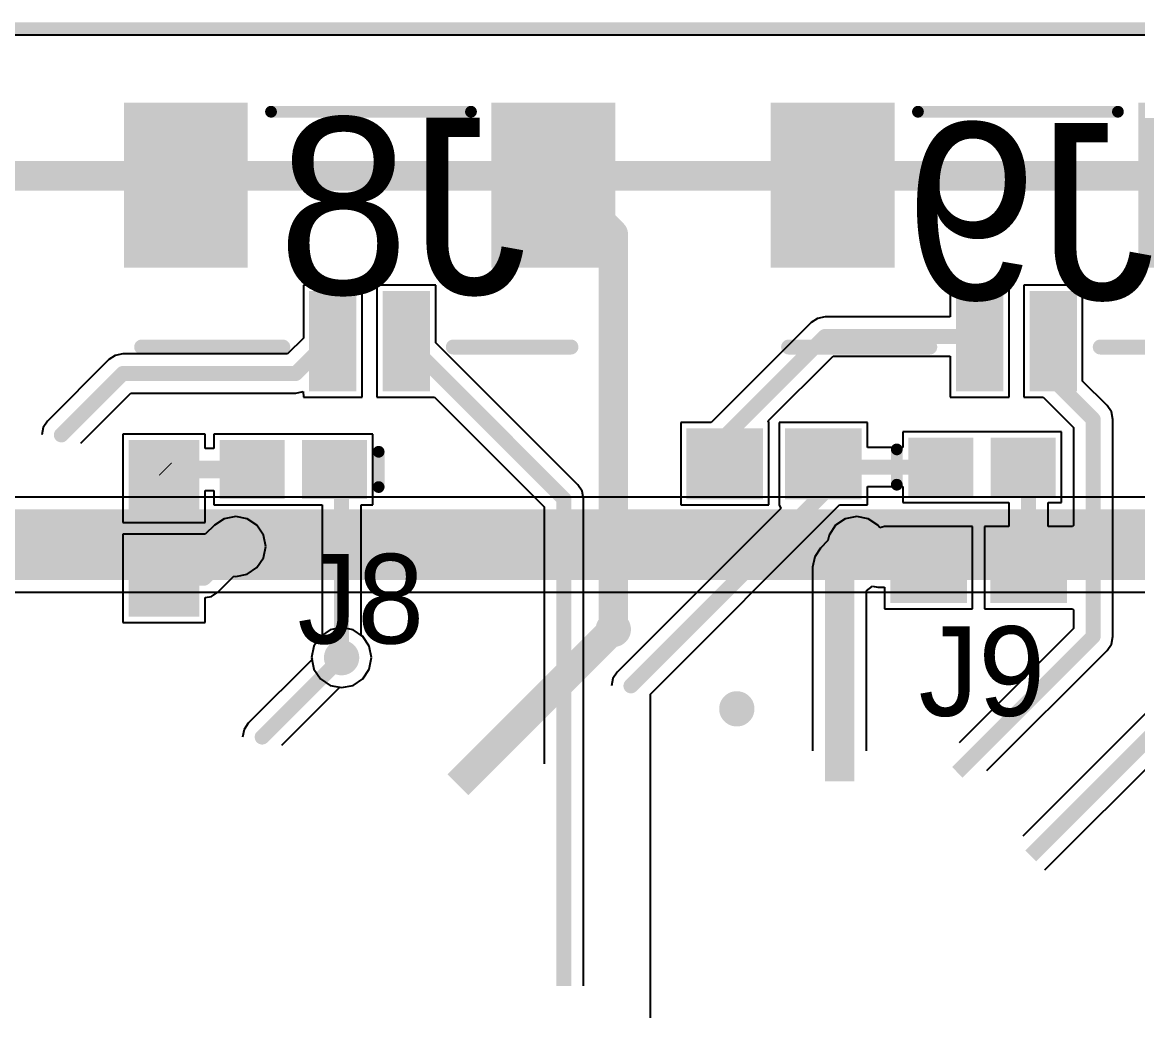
# Model space of a CAD drawing. Extents: x 65.4 to 145.6, y 116.1 to 196.3.
# Drawn here: x 94.72 to 113.69, y 179.37 to 196.29 of the extents above; entities that cross this region are included whole.
import ezdxf

# ---------------------------------------------------------------- set-up
doc = ezdxf.new("R2010")
doc.units = 0
doc.header["$MEASUREMENT"] = 0
doc.layers.get('0').update_dxf_attribs({"linetype": 'CONTINUOUS'})
for name, color, linetype in [('BOTTOMLAYER', 5, 'CONTINUOUS'), ('BOTTOMOVERLAY', 54, 'CONTINUOUS'), ('MECHANICAL1', 6, 'CONTINUOUS'), ('MULTILAYER', 9, 'CONTINUOUS'), ('TOPLAYER', 1, 'CONTINUOUS'), ('TOPOVERLAY', 2, 'CONTINUOUS'), ('TOPPASTE', 8, 'CONTINUOUS'), ('TOPSOLDER', 216, 'CONTINUOUS'), ('VIAHOLELAYER', 16, 'CONTINUOUS')]:
    doc.layers.add(name, color=color, linetype=linetype)

# ---------------------------------------------------------------- blocks, each defined once
blk = doc.blocks.new('0603_RES_9')
at = {"layer": 'TOPLAYER'}
for points in [[(-1.184, 0.495), (-2.284, 0.495), (-1.184, -0.505), (-2.284, -0.505)], [(0.492, 0.495), (-0.608, 0.495), (0.492, -0.505), (-0.608, -0.505)]]:
    blk.add_solid(points, dxfattribs=at)
at = {"layer": 'TOPPASTE'}
for points in [[(-1.184, 0.495), (-2.284, 0.495), (-1.184, -0.505), (-2.284, -0.505)], [(0.492, 0.495), (-0.608, 0.495), (0.492, -0.505), (-0.608, -0.505)]]:
    blk.add_solid(points, dxfattribs=at)
at = {"layer": 'TOPSOLDER'}
for points in [[(-1.083, 0.597), (-2.386, 0.597), (-1.083, -0.607), (-2.386, -0.607)], [(0.594, 0.597), (-0.709, 0.597), (0.594, -0.607), (-0.709, -0.607)]]:
    blk.add_solid(points, dxfattribs=at)
blk = doc.blocks.new('J1_0603_30')
at = {"layer": 'TOPLAYER'}
for points in [[(-0.3, -0.5), (-0.3, 0.5), (-1.4, -0.5), (-1.4, 0.5)], [(1.4, -0.5), (1.4, 0.5), (0.3, -0.5), (0.3, 0.5)]]:
    blk.add_solid(points, dxfattribs=at)
at = {"layer": 'TOPPASTE'}
for points in [[(-0.3, -0.5), (-0.3, 0.5), (-1.4, -0.5), (-1.4, 0.5)], [(1.4, -0.5), (1.4, 0.5), (0.3, -0.5), (0.3, 0.5)]]:
    blk.add_solid(points, dxfattribs=at)
at = {"layer": 'TOPSOLDER'}
for points in [[(-0.198, -0.602), (-0.198, 0.602), (-1.502, -0.602), (-1.502, 0.602)], [(1.502, -0.602), (1.502, 0.602), (0.198, -0.602), (0.198, 0.602)]]:
    blk.add_solid(points, dxfattribs=at)
blk = doc.blocks.new('J1_0603_31')
at = {"layer": 'TOPLAYER'}
for points in [[(-0.3, -0.5), (-0.3, 0.5), (-1.4, -0.5), (-1.4, 0.5)], [(1.4, -0.5), (1.4, 0.5), (0.3, -0.5), (0.3, 0.5)]]:
    blk.add_solid(points, dxfattribs=at)
at = {"layer": 'TOPPASTE'}
for points in [[(-0.3, -0.5), (-0.3, 0.5), (-1.4, -0.5), (-1.4, 0.5)], [(1.4, -0.5), (1.4, 0.5), (0.3, -0.5), (0.3, 0.5)]]:
    blk.add_solid(points, dxfattribs=at)
at = {"layer": 'TOPSOLDER'}
for points in [[(-0.198, -0.602), (-0.198, 0.602), (-1.502, -0.602), (-1.502, 0.602)], [(1.502, -0.602), (1.502, 0.602), (0.198, -0.602), (0.198, 0.602)]]:
    blk.add_solid(points, dxfattribs=at)
blk = doc.blocks.new('L0603_46')
at = {"layer": 'TOPLAYER'}
for points in [[(-0.25, -0.4), (-0.25, 0.4), (-1.15, -0.4), (-1.15, 0.4)], [(1.15, -0.4), (1.15, 0.4), (0.25, -0.4), (0.25, 0.4)]]:
    blk.add_solid(points, dxfattribs=at)
at = {"layer": 'TOPOVERLAY', "const_width": 0.2}
blk.add_lwpolyline([(-1.45, -0.3), (-1.45, 0.3)], dxfattribs=at)
at = {"layer": 'TOPOVERLAY', "const_width": 0.1}
for points in [[(-1.5, 0.3, 1), (-1.4, 0.3, 1)], [(-1.5, -0.3, 1), (-1.4, -0.3, 1)]]:
    blk.add_lwpolyline(points, format="xyb", close=True, dxfattribs=at)
at = {"layer": 'TOPPASTE'}
for points in [[(-0.25, -0.4), (-0.25, 0.4), (-1.15, -0.4), (-1.15, 0.4)], [(1.15, -0.4), (1.15, 0.4), (0.25, -0.4), (0.25, 0.4)]]:
    blk.add_solid(points, dxfattribs=at)
at = {"layer": 'TOPSOLDER'}
for points in [[(-0.148, -0.502), (-0.148, 0.502), (-1.252, -0.502), (-1.252, 0.502)], [(1.252, -0.502), (1.252, 0.502), (0.148, -0.502), (0.148, 0.502)]]:
    blk.add_solid(points, dxfattribs=at)
blk = doc.blocks.new('L0603_47')
at = {"layer": 'TOPLAYER'}
for points in [[(-0.25, -0.4), (-0.25, 0.4), (-1.15, -0.4), (-1.15, 0.4)], [(1.15, -0.4), (1.15, 0.4), (0.25, -0.4), (0.25, 0.4)]]:
    blk.add_solid(points, dxfattribs=at)
at = {"layer": 'TOPOVERLAY', "const_width": 0.2}
blk.add_lwpolyline([(-1.45, 0.3), (-1.45, -0.3)], dxfattribs=at)
at = {"layer": 'TOPOVERLAY', "const_width": 0.1}
for points in [[(-1.5, 0.3, 1), (-1.4, 0.3, 1)], [(-1.5, -0.3, 1), (-1.4, -0.3, 1)]]:
    blk.add_lwpolyline(points, format="xyb", close=True, dxfattribs=at)
at = {"layer": 'TOPPASTE'}
for points in [[(-0.25, -0.4), (-0.25, 0.4), (-1.15, -0.4), (-1.15, 0.4)], [(1.15, -0.4), (1.15, 0.4), (0.25, -0.4), (0.25, 0.4)]]:
    blk.add_solid(points, dxfattribs=at)
at = {"layer": 'TOPSOLDER'}
for points in [[(-0.148, -0.502), (-0.148, 0.502), (-1.252, -0.502), (-1.252, 0.502)], [(1.252, -0.502), (1.252, 0.502), (0.148, -0.502), (0.148, 0.502)]]:
    blk.add_solid(points, dxfattribs=at)
blk = doc.blocks.new('SMT2PIN_76')
at = {"layer": 'TOPLAYER'}
for points in [[(-0.32, -0.83), (0.28, -0.83), (-0.32, 0.67), (0.28, 0.67)], [(0.93, -0.83), (1.53, -0.83), (0.93, 0.67), (1.53, 0.67)], [(-3.47, -4.03), (-1.57, -4.03), (-3.47, -1.43), (-1.57, -1.43)], [(2.78, -4.03), (4.68, -4.03), (2.78, -1.43), (4.68, -1.43)]]:
    blk.add_solid(points, dxfattribs=at)
at = {"layer": 'TOPOVERLAY'}
for points, const_width in [([(-0.82, 0.02), (-2.82, 0.02)], 0.254), ([(4.48, 0.02), (2.08, 0.02)], 0.254), ([(2.28, -3.98), (-1.12, -3.98)], 0.2)]:
    blk.add_lwpolyline(points, dxfattribs=dict(at, const_width=const_width))
for points, const_width in [([(-2.883, 0.02, 1), (-2.756, 0.02, 1)], 0.127), ([(-0.883, 0.02, 1), (-0.756, 0.02, 1)], 0.127), ([(2.016, 0.02, 1), (2.143, 0.02, 1)], 0.127), ([(4.416, 0.02, 1), (4.543, 0.02, 1)], 0.127), ([(-1.17, -3.98, 1), (-1.07, -3.98, 1)], 0.1), ([(2.23, -3.98, 1), (2.33, -3.98, 1)], 0.1)]:
    blk.add_lwpolyline(points, format="xyb", close=True, dxfattribs=dict(at, const_width=const_width))
at = {"layer": 'TOPPASTE'}
for points in [[(-0.32, -0.83), (0.28, -0.83), (-0.32, 0.67), (0.28, 0.67)], [(0.93, -0.83), (1.53, -0.83), (0.93, 0.67), (1.53, 0.67)], [(-3.47, -4.03), (-1.57, -4.03), (-3.47, -1.43), (-1.57, -1.43)], [(2.78, -4.03), (4.68, -4.03), (2.78, -1.43), (4.68, -1.43)]]:
    blk.add_solid(points, dxfattribs=at)
at = {"layer": 'TOPSOLDER'}
for points in [[(-0.422, -0.932), (0.382, -0.932), (-0.422, 0.772), (0.382, 0.772)], [(0.828, -0.932), (1.632, -0.932), (0.828, 0.772), (1.632, 0.772)], [(-3.572, -4.132), (-1.468, -4.132), (-3.572, -1.328), (-1.468, -1.328)], [(2.678, -4.132), (4.782, -4.132), (2.678, -1.328), (4.782, -1.328)]]:
    blk.add_solid(points, dxfattribs=at)
blk = doc.blocks.new('SMT2PIN_77')
at = {"layer": 'TOPLAYER'}
for points in [[(-0.32, -0.83), (0.28, -0.83), (-0.32, 0.67), (0.28, 0.67)], [(0.93, -0.83), (1.53, -0.83), (0.93, 0.67), (1.53, 0.67)], [(-3.47, -4.03), (-1.57, -4.03), (-3.47, -1.43), (-1.57, -1.43)], [(2.78, -4.03), (4.68, -4.03), (2.78, -1.43), (4.68, -1.43)]]:
    blk.add_solid(points, dxfattribs=at)
at = {"layer": 'TOPOVERLAY'}
for points, const_width in [([(-0.82, 0.02), (-2.82, 0.02)], 0.254), ([(4.48, 0.02), (2.08, 0.02)], 0.254), ([(2.28, -3.98), (-1.12, -3.98)], 0.2)]:
    blk.add_lwpolyline(points, dxfattribs=dict(at, const_width=const_width))
for points, const_width in [([(-2.883, 0.02, 1), (-2.756, 0.02, 1)], 0.127), ([(-0.883, 0.02, 1), (-0.756, 0.02, 1)], 0.127), ([(2.016, 0.02, 1), (2.143, 0.02, 1)], 0.127), ([(4.416, 0.02, 1), (4.543, 0.02, 1)], 0.127), ([(-1.17, -3.98, 1), (-1.07, -3.98, 1)], 0.1), ([(2.23, -3.98, 1), (2.33, -3.98, 1)], 0.1)]:
    blk.add_lwpolyline(points, format="xyb", close=True, dxfattribs=dict(at, const_width=const_width))
at = {"layer": 'TOPPASTE'}
for points in [[(-0.32, -0.83), (0.28, -0.83), (-0.32, 0.67), (0.28, 0.67)], [(0.93, -0.83), (1.53, -0.83), (0.93, 0.67), (1.53, 0.67)], [(-3.47, -4.03), (-1.57, -4.03), (-3.47, -1.43), (-1.57, -1.43)], [(2.78, -4.03), (4.68, -4.03), (2.78, -1.43), (4.68, -1.43)]]:
    blk.add_solid(points, dxfattribs=at)
at = {"layer": 'TOPSOLDER'}
for points in [[(-0.422, -0.932), (0.382, -0.932), (-0.422, 0.772), (0.382, 0.772)], [(0.828, -0.932), (1.632, -0.932), (0.828, 0.772), (1.632, 0.772)], [(-3.572, -4.132), (-1.468, -4.132), (-3.572, -1.328), (-1.468, -1.328)], [(2.678, -4.132), (4.782, -4.132), (2.678, -1.328), (4.782, -1.328)]]:
    blk.add_solid(points, dxfattribs=at)

msp = doc.modelspace()

# ---------------------------------------------------------------- linework, layer by layer
at = {"layer": 'BOTTOMLAYER'}
for p, q in [((65.682, 196.076), (145.422, 196.076)), ((123.733, 188.213), (87.465, 188.213)), ((77.296, 186.599), (125.498, 186.599)), ((99.957, 185.957), (99.792, 185.846)), ((100.152, 185.996), (99.957, 185.957)), ((100.347, 185.957), (100.152, 185.996)), ((100.512, 185.846), (100.347, 185.957)), ((99.681, 185.681), (99.642, 185.486)), ((99.792, 185.846), (99.681, 185.681)), ((100.623, 185.681), (100.512, 185.846)), ((100.662, 185.486), (100.623, 185.681)), ((99.642, 185.486), (99.649, 185.454)), ((100.623, 185.291), (100.662, 185.486)), ((99.649, 185.454), (98.566, 184.372)), ((100.512, 185.126), (100.623, 185.291)), ((100.347, 185.015), (100.512, 185.126)), ((99.135, 183.998), (100.12, 184.983)), ((100.12, 184.983), (100.152, 184.976)), ((100.152, 184.976), (100.347, 185.015)), ((98.566, 184.372), (98.494, 184.264)), ((98.494, 184.264), (98.469, 184.136))]:
    msp.add_line(p, q, dxfattribs=at)
for points, const_width in [([(108.162, 193.556, 1), (108.462, 193.556, 1)], 0.3), ([(97.332, 193.406, 1), (97.632, 193.406, 1)], 0.3), ([(103.602, 193.466, 1), (103.902, 193.466, 1)], 0.3), ([(98.202, 187.376, 1), (98.502, 187.376, 1)], 0.3), ([(108.762, 187.376, 1), (109.062, 187.376, 1)], 0.3), ([(104.622, 185.966, 1), (104.922, 185.966, 1)], 0.3), ([(104.647, 185.966, 1), (104.897, 185.966, 1)], 0.25), ([(100.002, 185.486, 1), (100.302, 185.486, 1)], 0.3), ([(100.088, 185.486, 1), (100.215, 185.486, 1)], 0.127), ([(106.722, 184.616, 1), (107.022, 184.616, 1)], 0.3), ([(98.738, 184.136, 1), (98.865, 184.136, 1)], 0.127), ([(98.738, 184.136, 1), (98.865, 184.136, 1)], 0.127)]:
    msp.add_lwpolyline(points, format="xyb", close=True, dxfattribs=dict(at, const_width=const_width))
for points, const_width in [([(87.132, 187.406), (114.852, 187.406)], 1.2), ([(102.132, 183.326), (104.772, 185.966)], 0.5), ([(98.802, 184.136), (100.152, 185.486)], 0.254)]:
    msp.add_lwpolyline(points, dxfattribs=dict(at, const_width=const_width))
at = {"layer": 'MECHANICAL1', "const_width": 0.2}
msp.add_lwpolyline([(65.532, 196.186), (145.532, 196.186)], dxfattribs=at)
at = {"layer": 'MULTILAYER', "const_width": 0.3}
for points in [[(108.162, 193.556, 1), (108.462, 193.556, 1)], [(97.332, 193.406, 1), (97.632, 193.406, 1)], [(103.602, 193.466, 1), (103.902, 193.466, 1)], [(98.202, 187.376, 1), (98.502, 187.376, 1)], [(108.762, 187.376, 1), (109.062, 187.376, 1)], [(104.622, 185.966, 1), (104.922, 185.966, 1)], [(100.002, 185.486, 1), (100.302, 185.486, 1)], [(106.722, 184.616, 1), (107.022, 184.616, 1)]]:
    msp.add_lwpolyline(points, format="xyb", close=True, dxfattribs=at)
at = {"layer": 'TOPLAYER'}
for p, q in [((65.682, 196.076), (145.422, 196.076)), ((100.502, 191.816), (99.502, 191.816)), ((99.502, 191.816), (99.502, 190.918)), ((100.502, 189.916), (100.502, 191.816)), ((101.752, 191.816), (100.752, 191.816)), ((100.752, 191.816), (100.752, 189.916)), ((101.752, 190.838), (101.752, 191.816)), ((111.502, 191.816), (110.502, 191.816)), ((110.502, 191.816), (110.502, 191.279)), ((111.502, 189.916), (111.502, 191.816)), ((112.752, 191.816), (111.752, 191.816)), ((111.752, 191.816), (111.752, 189.916)), ((112.752, 190.188), (112.752, 191.816)), ((108.136, 191.182), (106.436, 189.481)), ((108.244, 191.254), (108.136, 191.182)), ((108.372, 191.279), (108.244, 191.254)), ((110.502, 191.279), (108.372, 191.279)), ((99.502, 190.918), (99.234, 190.649)), ((104.168, 188.422), (101.752, 190.838)), ((96.304, 190.624), (96.196, 190.552)), ((96.432, 190.649), (96.304, 190.624)), ((99.234, 190.649), (96.432, 190.649)), ((107.406, 189.509), (108.51, 190.613)), ((108.51, 190.613), (110.502, 190.613)), ((110.502, 190.613), (110.502, 189.916)), ((96.196, 190.552), (95.152, 189.508)), ((113.168, 189.772), (112.752, 190.188)), ((95.721, 189.134), (96.57, 189.983)), ((96.57, 189.983), (99.372, 189.983)), ((99.372, 189.983), (99.5, 190.008)), ((99.5, 190.008), (99.5, 190.008)), ((99.5, 190.008), (99.502, 189.916)), ((99.502, 189.916), (99.502, 189.916)), ((99.502, 189.916), (100.502, 189.916)), ((100.752, 189.916), (101.73, 189.916)), ((101.73, 189.916), (103.599, 188.048)), ((110.502, 189.916), (111.502, 189.916)), ((111.752, 189.916), (112.08, 189.916)), ((112.08, 189.916), (112.599, 189.398)), ((113.24, 189.664), (113.168, 189.772)), ((113.265, 189.536), (113.24, 189.664)), ((95.152, 189.508), (95.08, 189.399)), ((106.436, 189.481), (105.918, 189.481)), ((105.918, 189.481), (105.918, 188.081)), ((107.418, 189.481), (107.406, 189.509)), ((107.418, 188.081), (107.418, 189.481)), ((107.418, 189.481), (107.418, 189.481)), ((107.418, 189.481), (107.418, 189.481)), ((109.094, 189.481), (107.594, 189.481)), ((107.594, 189.481), (107.594, 188.081)), ((109.094, 189.059), (109.094, 189.481)), ((113.265, 185.846), (113.265, 189.536)), ((95.08, 189.399), (95.054, 189.272)), ((97.832, 189.286), (96.432, 189.286)), ((96.432, 189.286), (96.432, 187.786)), ((97.832, 189.043), (97.832, 189.286)), ((99.282, 189.286), (97.982, 189.286)), ((97.982, 189.286), (97.982, 189.043)), ((99.382, 189.286), (99.282, 189.286)), ((99.282, 189.286), (99.282, 189.286)), ((100.682, 189.286), (99.382, 189.286)), ((99.382, 189.286), (99.382, 189.286)), ((99.382, 189.286), (99.382, 189.286)), ((99.382, 189.286), (99.382, 189.286)), ((100.682, 188.086), (100.682, 189.286)), ((110.992, 189.326), (109.692, 189.326)), ((109.692, 189.326), (109.692, 189.059)), ((111.092, 189.326), (110.992, 189.326)), ((110.992, 189.326), (110.992, 189.326)), ((112.392, 189.326), (111.092, 189.326)), ((111.092, 189.326), (111.092, 189.326)), ((111.092, 189.326), (111.092, 189.326)), ((111.092, 189.326), (111.092, 189.326)), ((112.392, 188.126), (112.392, 189.326)), ((112.599, 189.398), (112.599, 187.733)), ((97.982, 189.043), (97.832, 189.043)), ((109.692, 189.059), (109.094, 189.059)), ((97.832, 187.786), (97.832, 188.329)), ((97.832, 188.329), (97.982, 188.329)), ((97.982, 188.329), (97.982, 188.086)), ((104.24, 188.314), (104.168, 188.422)), ((109.094, 188.081), (109.094, 188.393)), ((109.094, 188.393), (109.692, 188.393)), ((109.692, 188.393), (109.692, 188.126)), ((104.265, 188.186), (104.24, 188.314)), ((104.265, 179.906), (104.265, 188.186)), ((97.982, 188.086), (99.282, 188.086)), ((99.282, 188.086), (99.282, 188.086)), ((99.282, 188.086), (99.282, 188.086)), ((99.282, 188.086), (99.282, 188.086)), ((99.282, 188.086), (99.382, 188.086)), ((99.382, 188.086), (99.382, 188.086)), ((99.382, 188.086), (99.819, 188.086)), ((99.819, 188.086), (99.819, 185.865)), ((100.485, 185.865), (100.485, 188.086)), ((100.485, 188.086), (100.682, 188.086)), ((103.599, 188.048), (103.599, 183.682)), ((107.618, 188.023), (104.836, 185.242)), ((105.405, 184.868), (108.618, 188.081)), ((105.918, 188.081), (107.418, 188.081)), ((107.594, 188.081), (107.594, 188.081)), ((107.594, 188.081), (107.594, 188.081)), ((107.594, 188.081), (107.618, 188.023)), ((108.618, 188.081), (109.094, 188.081)), ((109.692, 188.126), (110.992, 188.126)), ((110.992, 188.126), (110.992, 188.126)), ((110.992, 188.126), (110.992, 188.126)), ((110.992, 188.126), (110.992, 188.126)), ((110.992, 188.126), (111.092, 188.126)), ((111.092, 188.126), (111.092, 188.126)), ((111.092, 188.126), (111.499, 188.126)), ((111.499, 188.126), (111.499, 187.716)), ((112.165, 187.716), (112.165, 188.126)), ((112.165, 188.126), (112.392, 188.126)), ((96.432, 187.786), (97.832, 187.786)), ((98.157, 187.847), (97.992, 187.736)), ((98.352, 187.886), (98.157, 187.847)), ((98.547, 187.847), (98.352, 187.886)), ((98.712, 187.736), (98.547, 187.847)), ((108.717, 187.847), (108.552, 187.736)), ((108.912, 187.886), (108.717, 187.847)), ((109.107, 187.847), (108.912, 187.886)), ((109.272, 187.736), (109.107, 187.847)), ((97.832, 187.586), (96.432, 187.586)), ((96.432, 187.586), (96.432, 186.086)), ((97.992, 187.736), (97.832, 187.586)), ((97.832, 187.586), (97.832, 187.586)), ((97.832, 187.586), (97.832, 187.586)), ((97.992, 187.736), (97.992, 187.736)), ((97.992, 187.736), (97.992, 187.736)), ((98.823, 187.571), (98.712, 187.736)), ((98.862, 187.376), (98.823, 187.571)), ((108.441, 187.571), (108.422, 187.475)), ((108.552, 187.736), (108.441, 187.571)), ((109.302, 187.692), (109.272, 187.736)), ((109.382, 187.716), (109.302, 187.692)), ((110.882, 187.716), (109.382, 187.716)), ((109.382, 187.716), (109.382, 187.716)), ((109.382, 187.716), (109.382, 187.716)), ((110.882, 186.316), (110.882, 187.716)), ((111.499, 187.716), (111.082, 187.716)), ((111.082, 187.716), (111.082, 186.316)), ((112.509, 187.716), (112.165, 187.716)), ((112.582, 187.716), (112.509, 187.716)), ((112.509, 187.716), (112.509, 187.716)), ((112.509, 187.716), (112.509, 187.716)), ((112.599, 187.733), (112.582, 187.716)), ((98.823, 187.181), (98.862, 187.376)), ((108.422, 187.475), (108.296, 187.348)), ((108.196, 187.2), (108.161, 187.024)), ((108.296, 187.348), (108.196, 187.2)), ((98.547, 186.905), (98.712, 187.016)), ((98.712, 187.016), (98.823, 187.181)), ((108.161, 187.024), (108.161, 183.901)), ((98.048, 186.6), (98.32, 186.873)), ((98.32, 186.873), (98.352, 186.866)), ((98.352, 186.866), (98.547, 186.905)), ((109.079, 186.621), (109.177, 186.702)), ((109.079, 183.901), (109.079, 186.621)), ((109.177, 186.702), (109.272, 186.683)), ((109.272, 186.683), (109.382, 186.683)), ((109.382, 186.683), (109.382, 186.316)), ((97.832, 186.507), (97.94, 186.528)), ((97.832, 186.086), (97.832, 186.507)), ((97.94, 186.528), (98.048, 186.6)), ((98.048, 186.6), (98.048, 186.6)), ((98.048, 186.6), (98.048, 186.6)), ((109.382, 186.316), (110.882, 186.316)), ((111.082, 186.316), (112.509, 186.316)), ((112.509, 186.316), (112.509, 186.316)), ((112.509, 186.316), (112.509, 186.316)), ((112.509, 186.316), (112.582, 186.316)), ((112.582, 186.316), (112.599, 186.299)), ((112.599, 186.299), (112.599, 185.984)), ((96.432, 186.086), (97.832, 186.086)), ((99.819, 185.865), (99.792, 185.846)), ((100.512, 185.846), (100.485, 185.865)), ((112.599, 185.984), (110.654, 184.039)), ((99.681, 185.681), (99.642, 185.486)), ((99.792, 185.846), (99.681, 185.681)), ((100.623, 185.681), (100.512, 185.846)), ((100.662, 185.486), (100.623, 185.681)), ((113.168, 185.61), (113.24, 185.718)), ((113.24, 185.718), (113.265, 185.846)), ((99.642, 185.486), (99.681, 185.291)), ((100.623, 185.291), (100.662, 185.486)), ((111.125, 183.568), (113.168, 185.61)), ((113.168, 185.61), (113.168, 185.61)), ((113.168, 185.61), (113.168, 185.61)), ((99.681, 185.291), (99.792, 185.126)), ((100.512, 185.126), (100.623, 185.291)), ((99.792, 185.126), (99.957, 185.015)), ((100.347, 185.015), (100.512, 185.126)), ((104.764, 185.134), (104.739, 185.006)), ((104.836, 185.242), (104.764, 185.134)), ((99.957, 185.015), (100.152, 184.976)), ((100.152, 184.976), (100.347, 185.015)), ((114.284, 185.004), (111.733, 182.452)), ((105.405, 179.366), (105.405, 184.868)), ((112.11, 181.878), (114.661, 184.43))]:
    msp.add_line(p, q, dxfattribs=at)
for points, const_width in [([(73.332, 193.676), (142.392, 193.676)], 0.5), ([(103.812, 193.646), (104.772, 192.686)], 0.5), ([(104.772, 185.966), (104.772, 192.686)], 0.5), ([(99.372, 190.316), (100.032, 190.976)], 0.254), ([(101.252, 190.866), (103.932, 188.186)], 0.254), ([(106.668, 189.242), (108.372, 190.946)], 0.254), ([(108.372, 190.946), (110.982, 190.946)], 0.254), ([(112.252, 190.216), (112.252, 190.866)], 0.254), ([(95.388, 189.272), (96.432, 190.316)], 0.254), ([(96.432, 190.316), (99.372, 190.316)], 0.254), ([(112.252, 190.216), (112.932, 189.536)], 0.254), ([(112.932, 185.846), (112.932, 189.536)], 0.254), ([(106.668, 188.781), (106.668, 189.242)], 0.254), ([(108.372, 188.906), (108.552, 188.726)], 0.254), ([(108.402, 188.336), (108.402, 188.816)], 0.254), ([(111.732, 188.816), (111.832, 188.716)], 0.254), ([(97.152, 188.696), (97.162, 188.686)], 0.3), ([(97.162, 188.686), (98.632, 188.686)], 0.3), ([(100.032, 188.756), (100.152, 188.636)], 0.254), ([(100.152, 185.486), (100.152, 188.636)], 0.254), ([(108.552, 188.726), (110.342, 188.726)], 0.254), ([(111.832, 187.016), (111.832, 188.716)], 0.254), ([(105.072, 185.006), (108.402, 188.336)], 0.254), ([(103.932, 179.906), (103.932, 188.186)], 0.254), ([(108.62, 187.024), (108.912, 187.316)], 0.5), ([(108.912, 187.376), (108.912, 187.406)], 0.5), ([(108.912, 187.316), (108.912, 187.376)], 0.5), ([(97.812, 186.836), (98.352, 187.376)], 0.254), ([(108.912, 187.376), (109.272, 187.016)], 0.254), ([(108.62, 183.386), (108.62, 187.024)], 0.5), ([(109.272, 187.016), (110.132, 187.016)], 0.254), ([(97.132, 186.836), (97.812, 186.836)], 0.254), ([(110.622, 183.536), (112.932, 185.846)], 0.254), ([(111.872, 182.116), (114.522, 184.766)], 0.26)]:
    msp.add_lwpolyline(points, dxfattribs=dict(at, const_width=const_width))
for points, const_width in [([(103.687, 193.646, 1), (103.937, 193.646, 1)], 0.25), ([(108.162, 193.556, 1), (108.462, 193.556, 1)], 0.3), ([(97.332, 193.406, 1), (97.632, 193.406, 1)], 0.3), ([(103.602, 193.466, 1), (103.902, 193.466, 1)], 0.3), ([(104.647, 192.686, 1), (104.897, 192.686, 1)], 0.25), ([(104.647, 192.686, 1), (104.897, 192.686, 1)], 0.25), ([(99.968, 190.976, 1), (100.095, 190.976, 1)], 0.127), ([(101.188, 190.866, 1), (101.315, 190.866, 1)], 0.127), ([(108.309, 190.946, 1), (108.436, 190.946, 1)], 0.127), ([(108.309, 190.946, 1), (108.436, 190.946, 1)], 0.127), ([(110.919, 190.946, 1), (111.046, 190.946, 1)], 0.127), ([(112.188, 190.866, 1), (112.315, 190.866, 1)], 0.127), ([(96.368, 190.316, 1), (96.495, 190.316, 1)], 0.127), ([(96.368, 190.316, 1), (96.495, 190.316, 1)], 0.127), ([(99.308, 190.316, 1), (99.435, 190.316, 1)], 0.127), ([(99.308, 190.316, 1), (99.435, 190.316, 1)], 0.127), ([(112.188, 190.216, 1), (112.315, 190.216, 1)], 0.127), ([(112.188, 190.216, 1), (112.315, 190.216, 1)], 0.127), ([(112.868, 189.536, 1), (112.995, 189.536, 1)], 0.127), ([(112.868, 189.536, 1), (112.995, 189.536, 1)], 0.127), ([(95.324, 189.272, 1), (95.451, 189.272, 1)], 0.127), ([(95.324, 189.272, 1), (95.451, 189.272, 1)], 0.127), ([(106.604, 189.242, 1), (106.731, 189.242, 1)], 0.127), ([(106.604, 189.242, 1), (106.731, 189.242, 1)], 0.127), ([(106.604, 188.781, 1), (106.731, 188.781, 1)], 0.127), ([(108.309, 188.906, 1), (108.436, 188.906, 1)], 0.127), ([(108.339, 188.816, 1), (108.466, 188.816, 1)], 0.127), ([(111.668, 188.816, 1), (111.795, 188.816, 1)], 0.127), ([(97.077, 188.696, 1), (97.227, 188.696, 1)], 0.15), ([(97.087, 188.686, 1), (97.237, 188.686, 1)], 0.15), ([(97.087, 188.686, 1), (97.237, 188.686, 1)], 0.15), ([(98.557, 188.686, 1), (98.707, 188.686, 1)], 0.15), ([(99.968, 188.756, 1), (100.095, 188.756, 1)], 0.127), ([(100.088, 188.636, 1), (100.215, 188.636, 1)], 0.127), ([(100.088, 188.636, 1), (100.215, 188.636, 1)], 0.127), ([(108.488, 188.726, 1), (108.615, 188.726, 1)], 0.127), ([(108.488, 188.726, 1), (108.615, 188.726, 1)], 0.127), ([(110.278, 188.726, 1), (110.405, 188.726, 1)], 0.127), ([(111.768, 188.716, 1), (111.895, 188.716, 1)], 0.127), ([(111.768, 188.716, 1), (111.895, 188.716, 1)], 0.127), ([(108.339, 188.336, 1), (108.466, 188.336, 1)], 0.127), ([(108.339, 188.336, 1), (108.466, 188.336, 1)], 0.127), ([(103.868, 188.186, 1), (103.995, 188.186, 1)], 0.127), ([(103.868, 188.186, 1), (103.995, 188.186, 1)], 0.127), ([(98.202, 187.376, 1), (98.502, 187.376, 1)], 0.3), ([(108.762, 187.376, 1), (109.062, 187.376, 1)], 0.3), ([(108.787, 187.406, 1), (109.037, 187.406, 1)], 0.25), ([(108.787, 187.376, 1), (109.037, 187.376, 1)], 0.25), ([(108.787, 187.376, 1), (109.037, 187.376, 1)], 0.25), ([(108.787, 187.316, 1), (109.037, 187.316, 1)], 0.25), ([(108.787, 187.316, 1), (109.037, 187.316, 1)], 0.25), ([(98.289, 187.376, 1), (98.416, 187.376, 1)], 0.127), ([(108.848, 187.376, 1), (108.975, 187.376, 1)], 0.127), ([(108.495, 187.024, 1), (108.745, 187.024, 1)], 0.25), ([(108.495, 187.024, 1), (108.745, 187.024, 1)], 0.25), ([(109.208, 187.016, 1), (109.335, 187.016, 1)], 0.127), ([(109.208, 187.016, 1), (109.335, 187.016, 1)], 0.127), ([(110.069, 187.016, 1), (110.196, 187.016, 1)], 0.127), ([(111.768, 187.016, 1), (111.895, 187.016, 1)], 0.127), ([(97.068, 186.836, 1), (97.195, 186.836, 1)], 0.127), ([(97.748, 186.836, 1), (97.875, 186.836, 1)], 0.127), ([(97.748, 186.836, 1), (97.875, 186.836, 1)], 0.127), ([(104.622, 185.966, 1), (104.922, 185.966, 1)], 0.3), ([(104.647, 185.966, 1), (104.897, 185.966, 1)], 0.25), ([(112.868, 185.846, 1), (112.995, 185.846, 1)], 0.127), ([(112.868, 185.846, 1), (112.995, 185.846, 1)], 0.127), ([(100.002, 185.486, 1), (100.302, 185.486, 1)], 0.3), ([(100.088, 185.486, 1), (100.215, 185.486, 1)], 0.127), ([(105.008, 185.006, 1), (105.135, 185.006, 1)], 0.127), ([(105.008, 185.006, 1), (105.135, 185.006, 1)], 0.127), ([(106.722, 184.616, 1), (107.022, 184.616, 1)], 0.3)]:
    msp.add_lwpolyline(points, format="xyb", close=True, dxfattribs=dict(at, const_width=const_width))
at = {"layer": 'VIAHOLELAYER', "const_width": 0.15}
for points in [[(108.237, 193.556, 1), (108.387, 193.556, 1)], [(97.407, 193.406, 1), (97.557, 193.406, 1)], [(103.677, 193.466, 1), (103.827, 193.466, 1)], [(98.277, 187.376, 1), (98.427, 187.376, 1)], [(108.837, 187.376, 1), (108.987, 187.376, 1)], [(104.697, 185.966, 1), (104.847, 185.966, 1)], [(100.077, 185.486, 1), (100.227, 185.486, 1)], [(106.797, 184.616, 1), (106.947, 184.616, 1)]]:
    msp.add_lwpolyline(points, format="xyb", close=True, dxfattribs=at)

# ---------------------------------------------------------------- block references
for name, p, rotation in [('SMT2PIN_77', (101.232, 190.786), 180), ('SMT2PIN_76', (112.232, 190.786), 180), ('J1_0603_31', (97.132, 187.686), 270), ('L0603_47', (99.332, 188.686), 180), ('J1_0603_30', (110.982, 187.016), 180)]:
    msp.add_blockref(name, p, dxfattribs=dict(rotation=rotation))
for name, p in [('0603_RES_9', (108.402, 188.786)), ('L0603_46', (111.042, 188.726))]:
    msp.add_blockref(name, p)

# ---------------------------------------------------------------- texts
at = {"layer": 'BOTTOMOVERLAY', "text_generation_flag": 2}
for s, p in [('J8', (103.302, 191.666)), ('J9', (113.982, 191.576))]:
    msp.add_text(s, height=3, rotation=360, dxfattribs=at).set_placement(p)
at = {"layer": 'TOPOVERLAY'}
for s, p in [('J8', (99.402, 185.726)), ('J9', (109.962, 184.496))]:
    msp.add_text(s, height=1.524, dxfattribs=at).set_placement(p)

doc.saveas('drawing.dxf')
